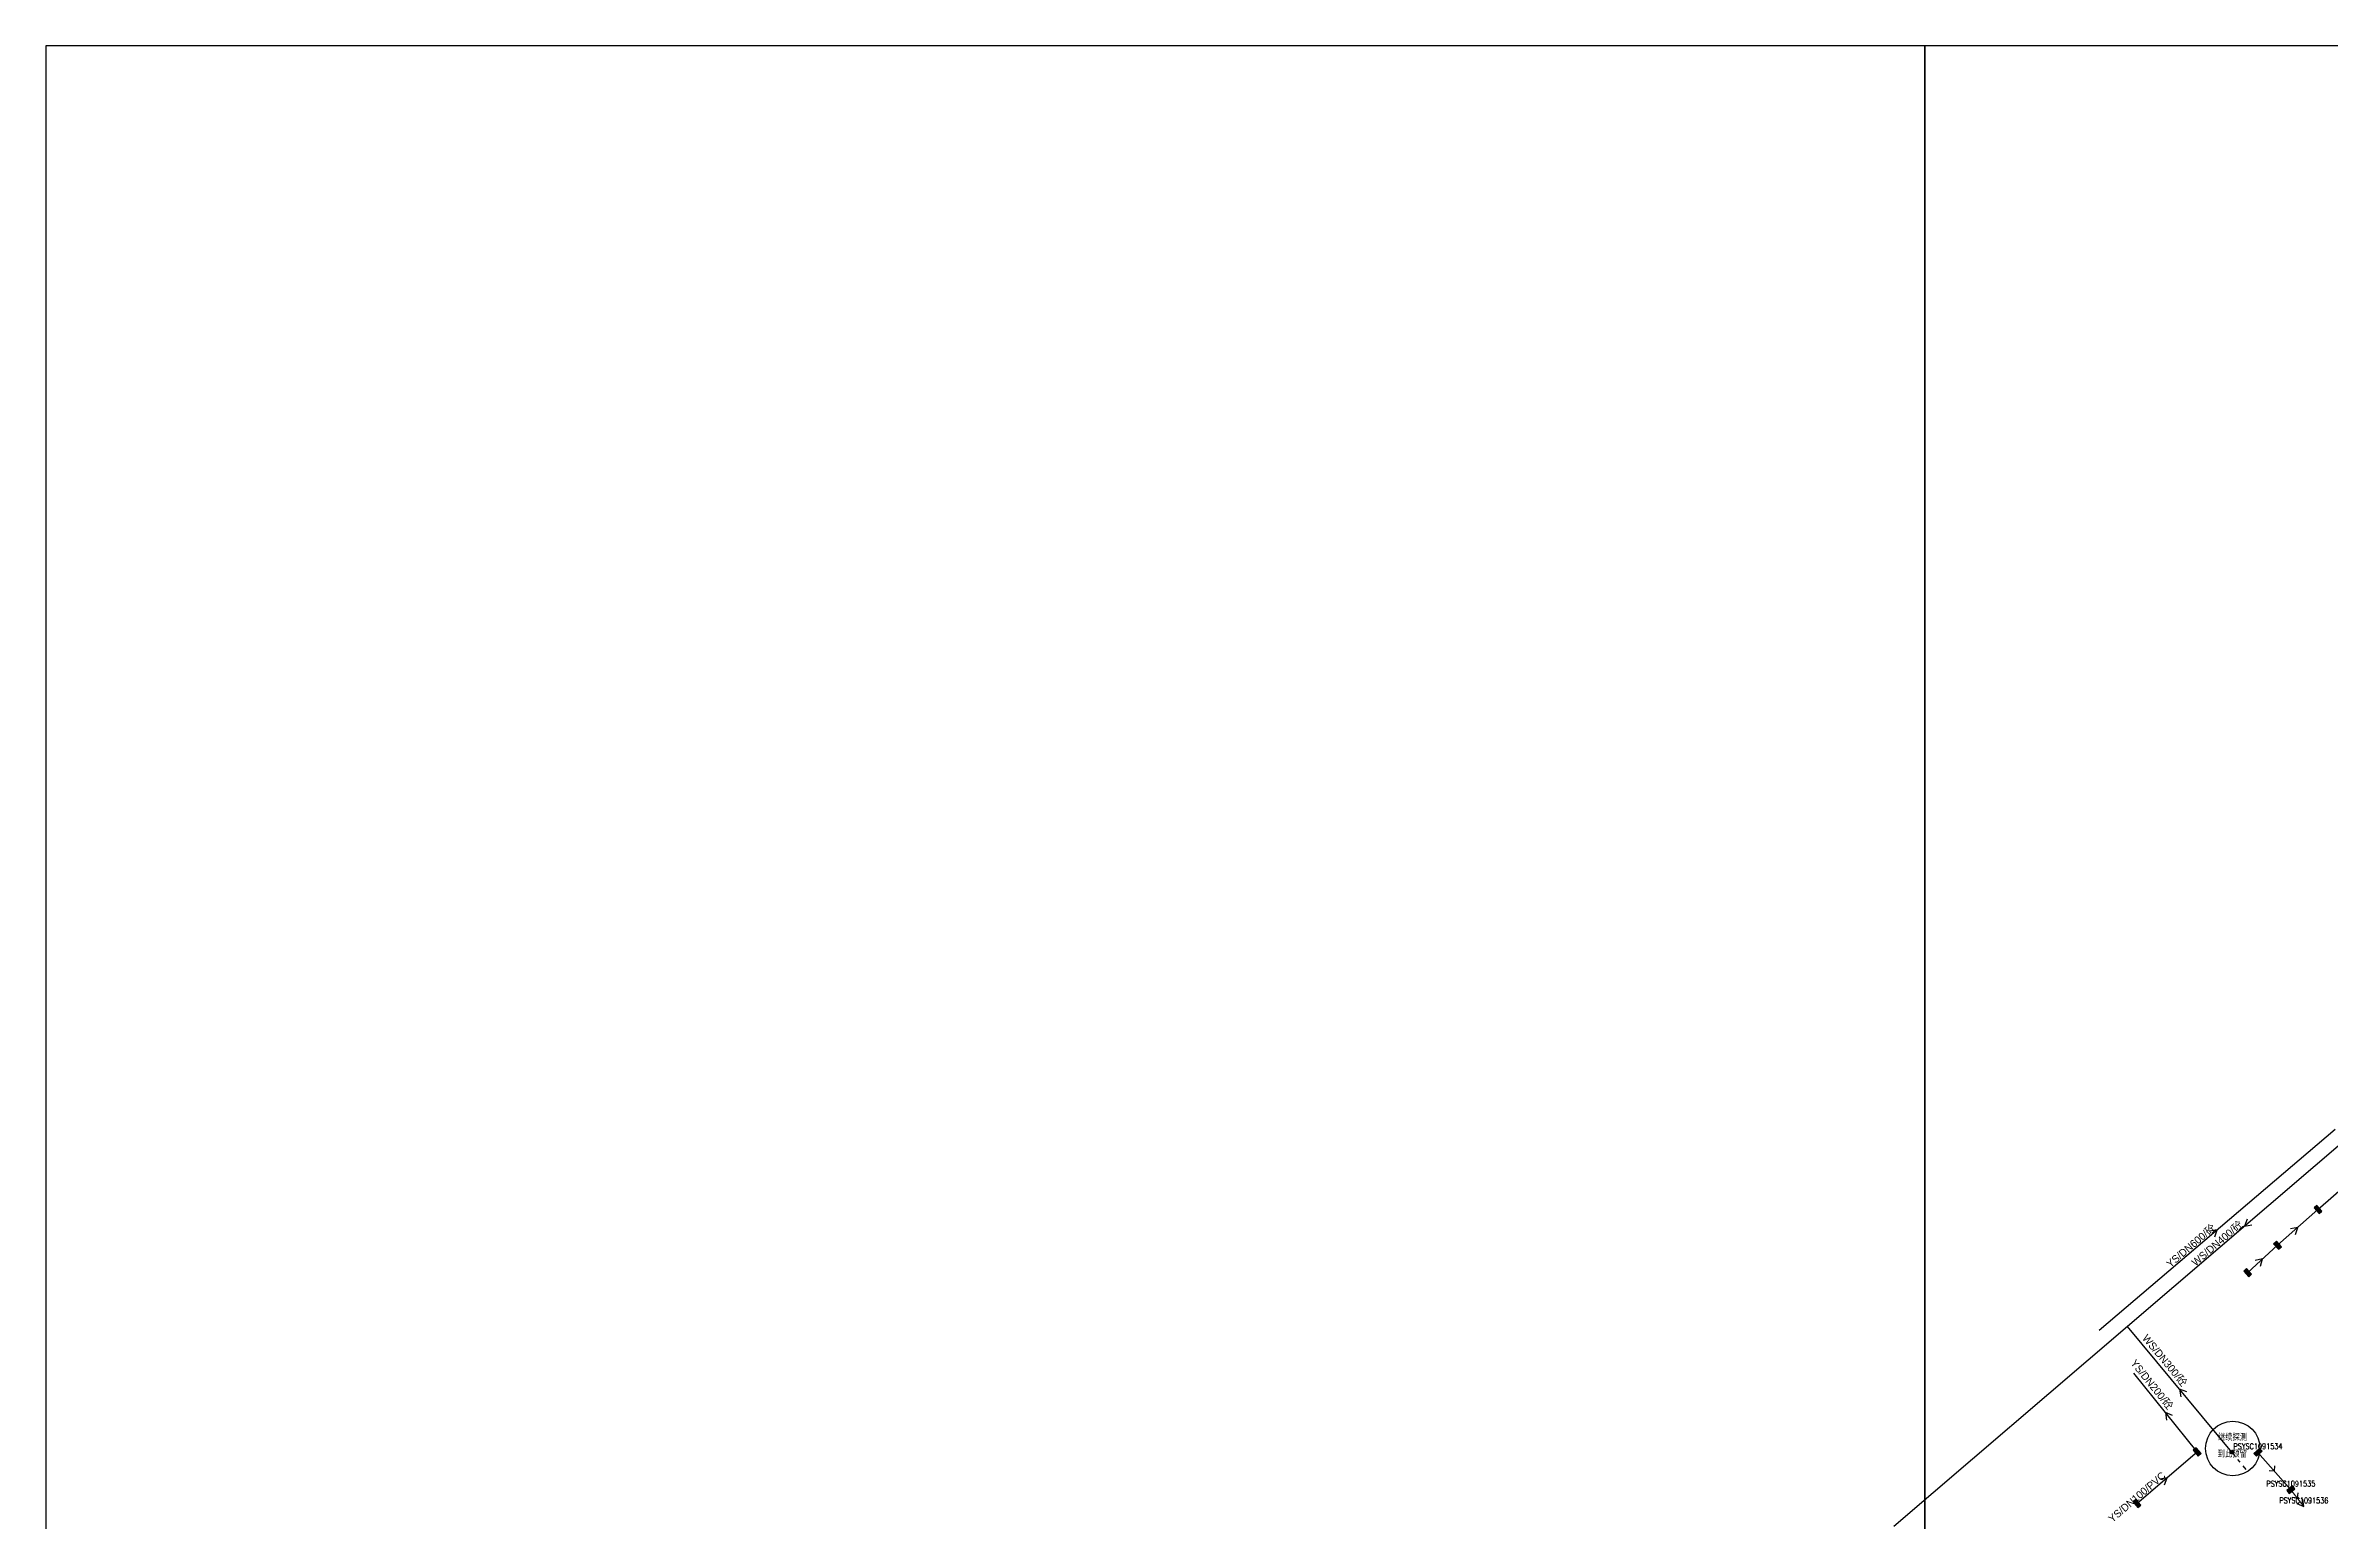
# Model space of a CAD drawing. Extents: x 3276 to 4026, y 1643 to 2176.
# Drawn here: x 3275.8 to 3579.7, y 1946.6 to 2142.8 of the extents above; entities that cross this region are included whole.
import ezdxf
from ezdxf.enums import TextEntityAlignment as Align

# ---------------------------------------------------------------- set-up
doc = ezdxf.new("R2010")
doc.units = 0
doc.linetypes.add('PDashed1', pattern=[3, 1, -1, 1])
doc.linetypes.add('PLine1', pattern=[200, 100, 100])
doc.layers.get('0').update_dxf_attribs({"linetype": 'CONTINUOUS'})
for name, color, linetype, true_color in [('YSANNEXE2', 7, 'CONTINUOUS', 0x7f0000), ('YSLINE', 7, 'CONTINUOUS', 0x7f0000), ('YSPOINT', 7, 'CONTINUOUS', 0x7f0000), ('YSPTEXT', 7, 'CONTINUOUS', 0x7f0000)]:
    doc.layers.add(name, color=color, linetype=linetype, true_color=true_color)
for name, color, linetype in [('市政管线', 3, 'CONTINUOUS'), ('接图表', 7, 'CONTINUOUS'), ('自检问题', 2, 'CONTINUOUS'), ('自检问题回复', 6, 'CONTINUOUS')]:
    doc.layers.add(name, color=color, linetype=linetype)
doc.styles.add('FZXDX', font='', dxfattribs={"width": 0.8})
doc.styles.add('pltxt', font='romans.shx', dxfattribs={"width": 0.8, "height": 0.75, "bigfont": 'hztxt.shx'})
doc.styles.get('FZXDX').set_extended_font_data('FZXiDengXian-Z06S')

# ---------------------------------------------------------------- blocks, each defined once
blk = doc.blocks.new('4302')
blk.add_hatch(color=255).paths.add_polyline_path([(-0.25, 0.5), (-0.25, -0.5), (0.25, -0.5), (0.25, 0.5)])
for p, q in [((-0.25, 0.1665), (0.25, 0.1665)), ((-0.25, -0.1665), (0.25, -0.1665))]:
    blk.add_line(p, q)
blk.add_lwpolyline([(0.25, -0.5), (0.25, 0.5), (-0.25, 0.5), (-0.25, -0.5)], close=True)
blk = doc.blocks.new('4403')
for p, q in [((0, 0), (-0.866, 0.5)), ((-0.866, -0.5), (0, 0))]:
    blk.add_line(p, q)
blk = doc.blocks.new('lx')
for q in [(-0.5, 0.5), (-0.5, -0.5)]:
    blk.add_line((0, 0), q)
blk = doc.blocks.new('4405')
blk.add_hatch(color=255).paths.add_polyline_path([(0.25, 0, 1), (-0.25, 0, 1)])
for p, q in [((0.25, 0), (0.75, 0)), ((1.75, 0), (1.25, 0)), ((3, 0), (2.375, 0))]:
    blk.add_line(p, q)
blk.add_circle((0, 0), 0.25)
blk = doc.blocks.new('PSD')
for p, q in [((0, 0), (-0.866, 0.5)), ((-0.866, -0.5), (0, 0))]:
    blk.add_line(p, q)

msp = doc.modelspace()

# ---------------------------------------------------------------- linework, layer by layer
at = {"layer": 'YSLINE', "linetype": 'PLine1', "lineweight": 20, "ltscale": 0.5}
for p, q in [((3570.08, 1955.74, 1891.45), (3574.45, 1950.77, 1891.29)), ((3574.45, 1950.77, 1891.41), (3576.19, 1948.54, 1891.31))]:
    msp.add_line(p, q, dxfattribs=at)
at = {"layer": '市政管线', "linetype": 'PLine1'}
for p, q in [((3548.97, 1971.98), (3580.36, 1998.7)), ((3583.85, 1999.12), (3552.72, 1972.47)), ((3578.06, 1988.04), (3584.31, 1993.48)), ((3572.68, 1983.28), (3578.06, 1988.04)), ((3568.71, 1979.64), (3572.68, 1983.28)), ((3552.72, 1972.47), (3521.62, 1945.88)), ((3566.59, 1955.76), (3552.72, 1972.47)), ((3561.99, 1955.79), (3553.55, 1966.26)), ((3553.98, 1948.94), (3561.99, 1955.79))]:
    msp.add_line(p, q, dxfattribs=at)
at = {"layer": '接图表'}
for points in [[(3275.78, 1892.82), (3525.78, 1892.82), (3525.78, 2142.82), (3275.78, 2142.82)], [(3525.78, 1892.82), (3775.78, 1892.82), (3775.78, 2142.82), (3525.78, 2142.82)]]:
    msp.add_lwpolyline(points, close=True, dxfattribs=at)
at = {"layer": '自检问题', "color": 2, "linetype": 'PLine1'}
msp.add_circle((3566.73, 1956.25), 3.62, dxfattribs=at)

# ---------------------------------------------------------------- block references
at = {"layer": 'YSANNEXE2', "linetype": 'PLine1'}
for p, rotation in [((3572.27, 1953.25, 1891.45), 311.3865871314448), ((3575.32, 1949.66, 1891.41), 308.030897064529)]:
    msp.add_blockref('lx', p, dxfattribs=dict(at, rotation=rotation))
at = {"layer": 'YSPOINT', "linetype": 'PLine1'}
for name, p, rotation in [('4302', (3570.08, 1955.74, 1891.77), 131.3865871314448), ('4302', (3574.45, 1950.77, 1891.64), 128.030897064529), ('4403', (3576.19, 1948.54, 1891.73), 308.030897064529)]:
    msp.add_blockref(name, p, dxfattribs=dict(at, rotation=rotation))
at = {"layer": '市政管线', "linetype": 'PLine1'}
for name, p, rotation in [('4302', (3578.06, 1988.04), 41.03523728547425), ('4302', (3572.68, 1983.28), 41.49360353264843), ('4302', (3568.71, 1979.64), 222.5368076311818), ('4302', (3561.99, 1955.79), 220.5601032438372), ('4405', (3566.59, 1955.76), 309.6779586802812), ('4302', (3553.98, 1948.94), 220.5601032438372)]:
    msp.add_blockref(name, p, dxfattribs=dict(at, rotation=rotation))
at = {"layer": '市政管线', "color": 3, "linetype": 'PDashed1'}
for p, rotation in [((3564.67, 1985.34), 40.40801227516296), ((3568.29, 1985.8), 220.5570073705514), ((3575.37, 1985.66), 41.49370975308793), ((3570.7, 1981.46), 42.53855760284826), ((3559.66, 1964.12), 129.6765571724452), ((3557.77, 1961.02), 128.8987278504308), ((3557.99, 1952.36), 40.56180837992863)]:
    msp.add_blockref('PSD', p, dxfattribs=dict(at, rotation=rotation))

# ---------------------------------------------------------------- texts
at = {"layer": 'YSPTEXT', "linetype": 'PLine1', "style": 'pltxt', "width": 0.8}
for s, p in [('PSYSC1091534', (3570.08, 1956.54, 1891.77)), ('PSYSC1091535', (3574.45, 1951.57, 1891.64)), ('PSYSC1091536', (3576.19, 1949.34, 1891.73))]:
    msp.add_text(s, height=0.75, dxfattribs=at).set_placement(p, align=Align.MIDDLE_CENTER)
at = {"layer": '市政管线', "linetype": 'PLine1', "style": 'FZXDX'}
for s, rotation, p in [('YS/DN600/砼', 40.4107, (3564.76, 1985.23)), ('WS/DN400/砼', 40.5597, (3568.38, 1985.68)), ('WS/DN300/砼', 309.7009, (3559.77, 1964.21)), ('YS/DN200/砼', 308.9217, (3557.89, 1961.12)), ('YS/DN100/PVC', 40.5654, (3558.08, 1952.25))]:
    msp.add_text(s, height=1, rotation=rotation, dxfattribs=at).set_placement(p, align=Align.BOTTOM_RIGHT)
at = {"layer": '自检问题', "color": 2, "linetype": 'PLine1', "insert": (3564.74, 1958.23), "char_height": 0.8712, "width": 3.8876, "attachment_point": 1, "style": 'pltxt'}
msp.add_mtext('{\\fSimSun|b0|i0|c134|p2;继续探测}', dxfattribs=at)
at = {"layer": '自检问题回复', "linetype": 'PLine1', "insert": (3564.71, 1956.01), "char_height": 0.8712, "width": 3.8876, "attachment_point": 1, "style": 'pltxt'}
msp.add_mtext('{\\fSimSun|b0|i0|c134|p2;到此预留}', dxfattribs=at)

doc.saveas('drawing.dxf')
